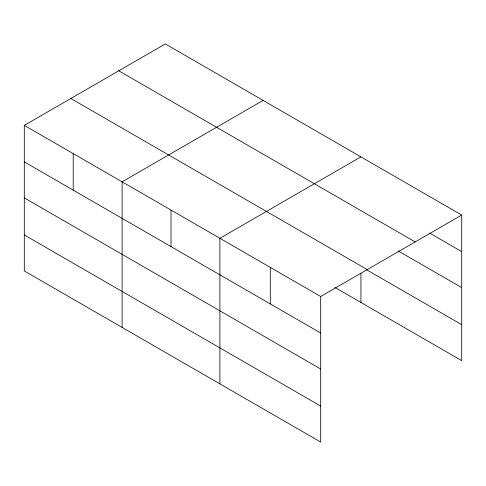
<?xml version="1.0" encoding="UTF-8"?>
<svg xmlns="http://www.w3.org/2000/svg" width="486" height="486" viewBox="0 0 486 486"><rect width="100%" height="100%" fill="white"/><g stroke="black" fill="none" stroke-linecap="round" stroke-linejoin="round"><path stroke-width="0.73" d="M334.848 287.402L461.7 360.642L461.7 215.055L165.319 43.94L24.3 125.358L24.3 270.945L320.681 442.06L320.681 296.472L24.3 125.358M263.126 100.408L122.108 181.825L122.108 327.412M360.928 156.875L219.909 238.292L219.909 383.879M320.681 296.472L461.7 215.055M429.636 233.092L461.7 251.602M118.784 70.81L415.166 241.925M398.228 250.94L461.7 287.584M70.835 98.494L367.216 269.602M366.165 269.499L461.7 324.66M24.3 161.905L320.681 333.019M24.3 197.887L320.681 369.002M24.3 234.963L320.681 406.077M360.928 273.229L360.928 302.462M270.295 267.385L270.295 303.932M171.005 210.061L171.005 246.609M73.204 153.594L73.204 190.141"/></g></svg>
